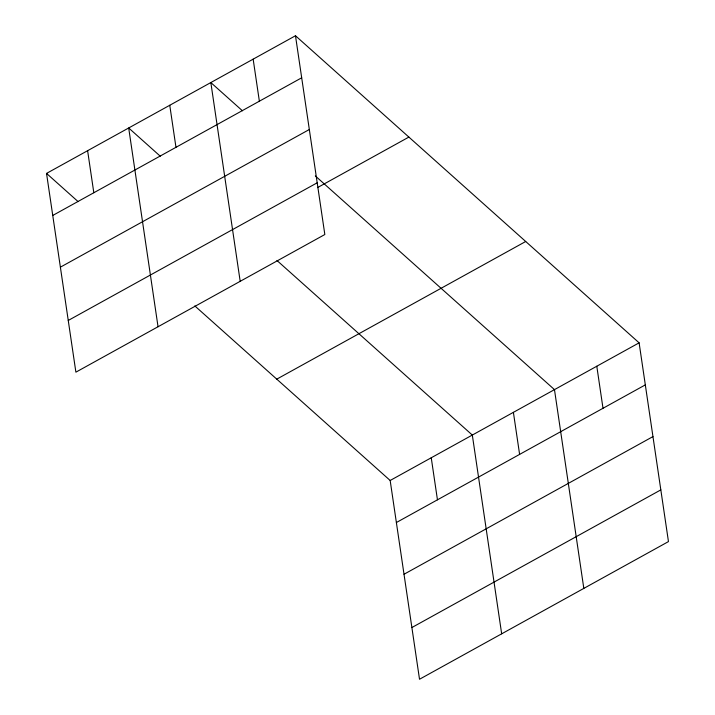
<?xml version="1.0" encoding="UTF-8"?>
<svg xmlns="http://www.w3.org/2000/svg" width="715" height="715" viewBox="0 0 715 715"><rect width="100%" height="100%" fill="white"/><g stroke="black" fill="none" stroke-linecap="round" stroke-linejoin="round"><path stroke-width="1.07" d="M295.483 35.75L324.833 234.52L75.888 372.166L46.538 173.405L295.483 35.75L639.112 342.834L668.462 541.595L419.517 679.25L390.167 480.48L194.82 305.913M52.749 215.456L301.685 77.801M60.382 267.169L309.327 129.513M68.247 320.454L317.192 182.799M317.549 187.589L408.882 137.083M276.768 379.147L525.713 241.491M390.167 480.48L639.112 342.834M396.378 522.531L645.323 384.885M404.02 574.252L652.956 436.597M411.885 627.538L660.83 489.882M242.43 110.78L210.836 82.556L240.186 281.317M315.324 175.926L554.474 389.63L583.824 588.4M160.276 156.21L128.691 127.976L158.042 326.746M276.973 260.492L472.32 435.06L501.671 633.821M46.538 173.405L78.123 201.63M596.793 366.232L603.004 408.283M513.397 412.341L519.608 454.391M431.243 457.77L437.455 499.821M253.155 59.148L259.366 101.199M169.759 105.266L175.97 147.317M87.614 150.686L93.817 192.737"/></g></svg>
